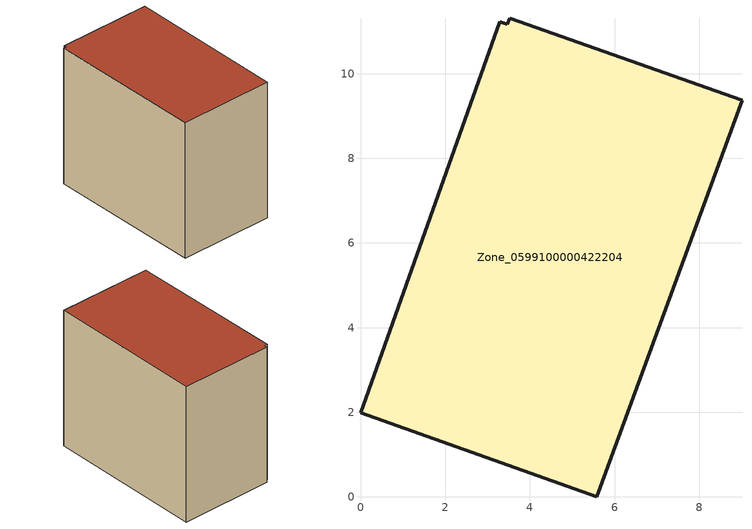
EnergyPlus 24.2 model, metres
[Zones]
Zone_0599100000422204
 floor ground (C_G): 3.53,11.31 9.01,9.37 5.58,0 0,1.98 3.28,11.22 3.47,11.16 z0.56
 wall outside (C_F): 5.58,0 9.01,9.37 3.53,11.31 3.47,11.16 3.28,11.22 0,1.98 5.58,0 z0.56:9.27
 roof outside (C_R): 9.01,9.37 3.53,11.31 3.47,11.16 3.28,11.22 0,1.98 5.58,0 z9.27
[BUILDING]
Pand.0599100000422204: North Axis=0; Terrain=City; Loads Convergence Tolerance Value=0.04; Temperature Convergence Tolerance Value=0.4; Solar Distribution=FullExterior; Maximum Number of Warmup Days=25; Minimum Number of Warmup Days=1
[Site:Location]
Rotterdam.The.Hague.AP_ZH_NLD Design_Conditions: Latitude=51.96; Longitude=4.45; Time Zone=1; Elevation=-4.5
[SITE:GROUNDTEMPERATURE:BUILDINGSURFACE]
18, 18, 18, 18, 18, 18, 18, 18, 18, 18, 18, 18
[MATERIAL] Thermal Absorptance=0.9; Solar Absorptance=0.7; Visible Absorptance=0.7
Name | Roughness | Thickness | Conductivity | Density | Specific Heat
G.TC.2006-2014 | MediumSmooth | 0.15 | 0.06 | 540 | 1210
F.TC.2006-2014 | Rough | 0.3 | 0.12 | 1920 | 840
R.TC.2006-2014 | MediumRough | 0.2 | 0.08 | 1500 | 1000
[CONSTRUCTION]
C_G: G.TC.2006-2014
C_F: F.TC.2006-2014
C_R: R.TC.2006-2014
[ZONE]
Zone_0599100000422204: Type=1; Multiplier=1; Ceiling Height=Autocalculate; Volume=Autocalculate; Floor Area=autocalculate; Part of Total Floor Area=Yes
[ZONEINFILTRATION:DESIGNFLOWRATE]
Infil_Zone_0599100000422204: Zone or ZoneList or Space or SpaceList=Zone_0599100000422204; Schedule=AlwaysOn; Design Flow Rate Calculation Method=Flow/Area; Flow Rate per Floor Area=0.0015; Constant Term Coefficient=1; Temperature Term Coefficient=0; Velocity Term Coefficient=0; Velocity Squared Term Coefficient=0
[HVACTEMPLATE:ZONE:IDEALLOADSAIRSYSTEM]
Zone_0599100000422204: Maximum Heating Supply Air Temperature=50; Minimum Cooling Supply Air Temperature=13; Maximum Heating Supply Air Humidity Ratio=0.0156; Minimum Cooling Supply Air Humidity Ratio=0.0077; Heating Limit=NoLimit; Cooling Limit=NoLimit; Dehumidification Control Type=ConstantSensibleHeatRatio; Cooling Sensible Heat Ratio=0.7; Dehumidification Setpoint=60; Humidification Control Type=None; Humidification Setpoint=30; Outdoor Air Method=None; Outdoor Air Flow Rate per Person=0.00944; Outdoor Air Flow Rate per Zone Floor Area=0; Outdoor Air Flow Rate per Zone=0; Demand Controlled Ventilation Type=None; Outdoor Air Economizer Type=NoEconomizer; Heat Recovery Type=None; Sensible Heat Recovery Effectiveness=0.7; Latent Heat Recovery Effectiveness=0.65
[ZONECONTROL:THERMOSTAT]
ThermostatControl_Zone_0599100000422204: Zone or ZoneList=Zone_0599100000422204; Control Type Schedule=DualSetpointControlType; Control 1=Thermostat_Zone_0599100000422204; Temperature Difference Between Cutout And Setpoint=0
[THERMOSTATSETPOINT:DUALSETPOINT]
Thermostat_Zone_0599100000422204: Heating Setpoint Temperature Schedule=HeatingSetpoint_Zone_0599100000422204; Cooling Setpoint Temperature Schedule=CoolingSetpoint_Zone_0599100000422204
[SCHEDULE:COMPACT]
HeatingSetpoint_Zone_0599100000422204: Through: 12/31, For: AllDays, Until: 24:00, 21
CoolingSetpoint_Zone_0599100000422204: Through: 12/31, For: AllDays, Until: 24:00, 24
DualSetpointControlType: Through: 12/31, For: AllDays, Until: 24:00, 4
AlwaysOn: Through: 12/31, For: AllDays, Until: 24:00, 1
